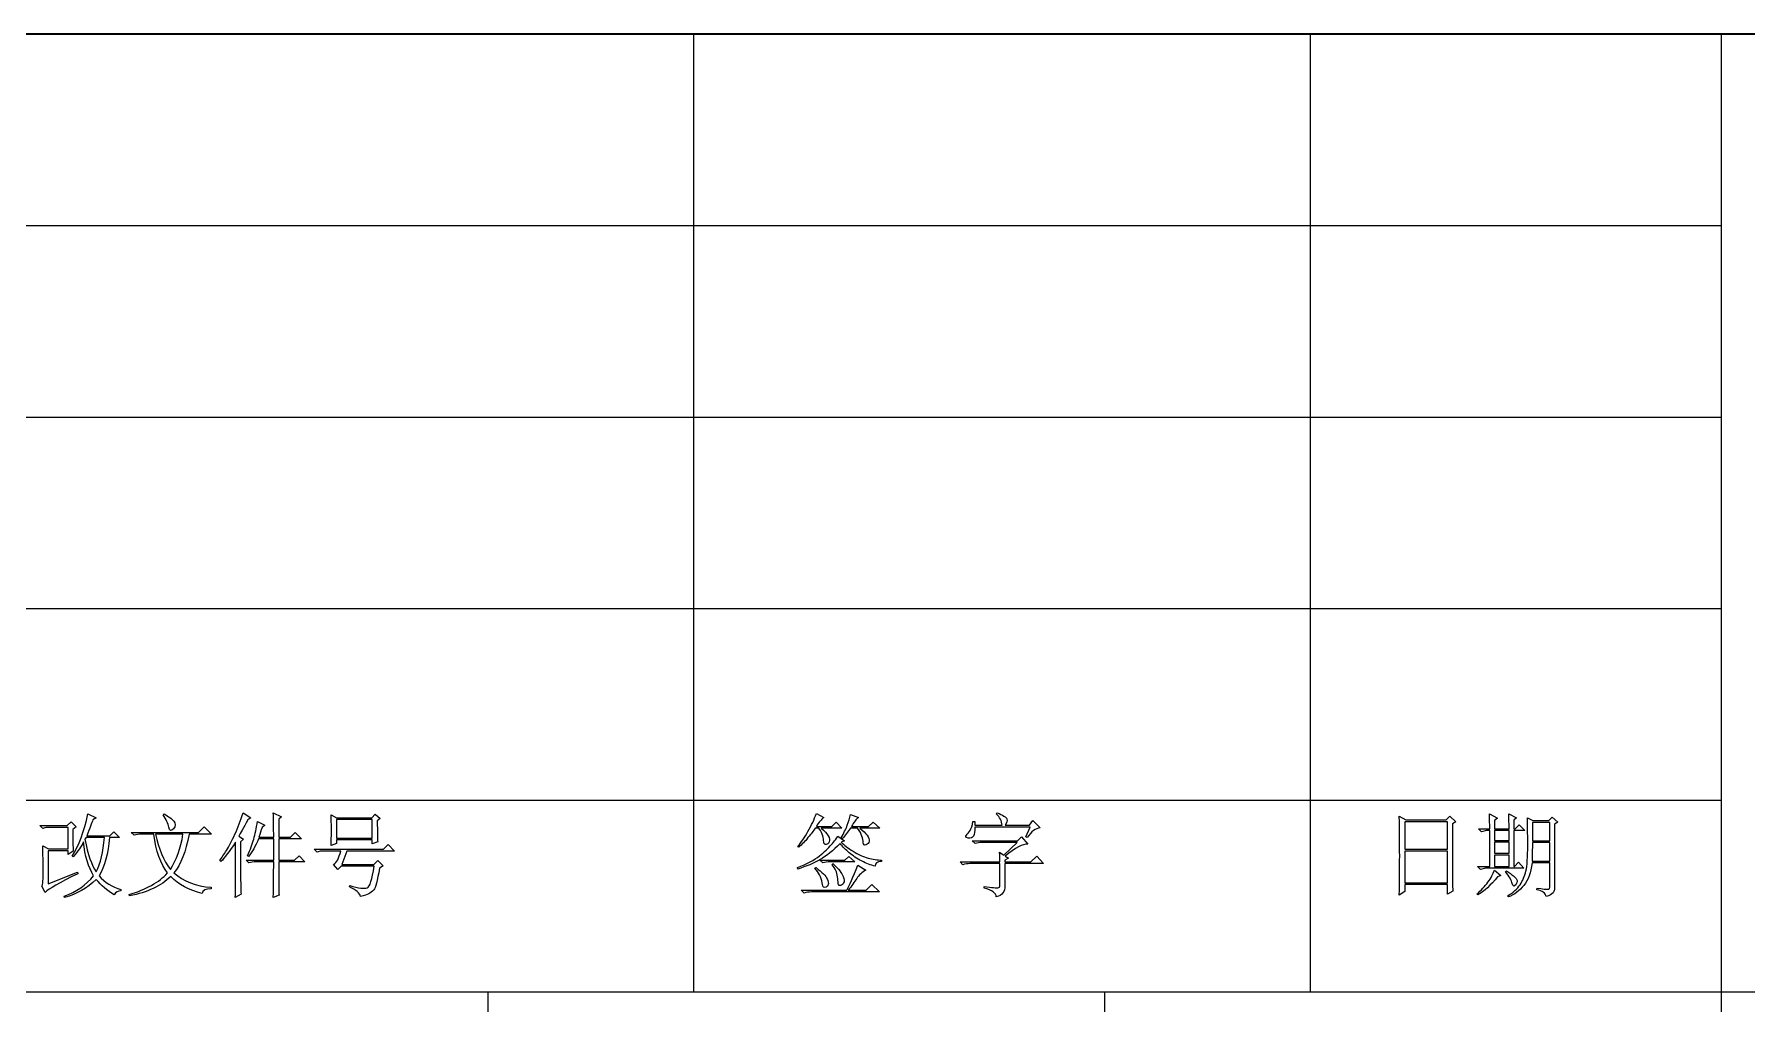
# Model space of a CAD drawing. Header units: millimetres. Extents: x 958 to 3026, y 447 to 1692.
# Drawn here: x 2385.8 to 2546.4, y 579.4 to 670.4 of the extents above; entities that cross this region are included whole.
import ezdxf

# ---------------------------------------------------------------- set-up
doc = ezdxf.new("R2010")
doc.units = ezdxf.units.MM
doc.layers.add('layer 1', color=7, linetype='Continuous')

msp = doc.modelspace()

# ---------------------------------------------------------------- linework, layer by layer
at = {"layer": 'layer 1', "lineweight": 35}
msp.add_open_spline([(3006.665, 670.361), (3006.665, 670.361), (2312.676, 670.361), (2312.676, 670.361)], degree=3, dxfattribs=at)
at = {"layer": 'layer 1', "color": 1, "lineweight": 9}
for points in [[(2447.618, 670.361), (2447.618, 670.361), (2447.618, 670.361), (2447.618, 670.361)], [(2447.618, 670.361), (2447.618, 670.361), (2447.618, 580.505), (2447.618, 580.505)], [(2505.451, 670.361), (2505.451, 670.361), (2505.451, 670.361), (2505.451, 670.361)], [(2505.451, 670.361), (2505.451, 670.361), (2505.451, 580.505), (2505.451, 580.505)], [(2544.006, 670.361), (2544.006, 670.361), (2544.006, 670.361), (2544.006, 670.361)], [(2544.006, 670.361), (2544.006, 670.361), (2544.006, 508.62), (2544.006, 508.62)], [(2544.006, 652.39), (2544.006, 652.39), (2312.676, 652.39), (2312.676, 652.39)], [(2544.006, 652.39), (2544.006, 652.39), (2544.006, 652.39), (2544.006, 652.39)], [(2544.006, 634.418), (2544.006, 634.418), (2312.676, 634.418), (2312.676, 634.418)], [(2544.006, 634.418), (2544.006, 634.418), (2544.006, 634.418), (2544.006, 634.418)], [(2544.006, 616.447), (2544.006, 616.447), (2312.676, 616.447), (2312.676, 616.447)], [(2544.006, 616.447), (2544.006, 616.447), (2544.006, 616.447), (2544.006, 616.447)], [(2544.006, 598.476), (2544.006, 598.476), (2312.676, 598.476), (2312.676, 598.476)], [(2544.006, 598.476), (2544.006, 598.476), (2544.006, 598.476), (2544.006, 598.476)], [(2775.335, 580.505), (2775.335, 580.505), (2312.676, 580.505), (2312.676, 580.505)], [(2428.341, 580.505), (2428.341, 580.505), (2428.341, 508.62), (2428.341, 508.62)], [(2486.173, 580.505), (2486.173, 580.505), (2486.173, 580.505), (2486.173, 580.505)], [(2486.173, 580.505), (2486.173, 580.505), (2486.173, 508.62), (2486.173, 508.62)]]:
    msp.add_open_spline(points, degree=3, dxfattribs=at)
at = {"layer": 'layer 1', "color": 1}
for points, knots in [([(2389.424, 595.752), (2389.424, 595.752), (2389.727, 596.021), (2389.727, 596.021), (2389.727, 596.021), (2389.727, 596.021), (2389.255, 596.493), (2389.255, 596.493), (2389.255, 596.493), (2389.255, 596.493), (2388.886, 596.122), (2388.886, 596.122), (2388.886, 596.122), (2388.886, 596.122), (2386.329, 596.122), (2386.329, 596.122), (2386.329, 596.122), (2386.329, 596.122), (2386.598, 595.853), (2386.598, 595.853), (2386.598, 595.853), (2386.598, 595.853), (2386.901, 595.955), (2386.901, 595.955), (2386.901, 595.955), (2386.901, 595.955), (2388.987, 595.955), (2388.987, 595.955), (2388.987, 595.955), (2388.987, 595.955), (2388.987, 593.935), (2388.987, 593.935), (2388.987, 593.935), (2388.987, 593.935), (2387.137, 593.935), (2387.137, 593.935), (2387.137, 593.935), (2387.137, 593.935), (2386.598, 594.238), (2386.598, 594.238), (2386.598, 594.238), (2386.62, 593.723), (2386.631, 593.218), (2386.631, 592.725), (2386.631, 592.725), (2386.631, 592.725), (2386.631, 591.144), (2386.631, 591.144), (2386.631, 591.144), (2386.631, 590.852), (2386.598, 590.617), (2386.531, 590.438), (2386.531, 590.438), (2386.531, 590.438), (2386.834, 589.865), (2386.834, 589.865), (2386.834, 589.865), (2387.148, 590.179), (2388.168, 590.762), (2389.895, 591.615), (2389.895, 591.615), (2389.895, 591.615), (2389.86, 591.75), (2389.86, 591.75), (2389.86, 591.75), (2389.86, 591.75), (2387.102, 590.673), (2387.102, 590.673), (2387.102, 590.673), (2387.102, 590.673), (2387.102, 593.767), (2387.102, 593.767), (2387.102, 593.767), (2387.102, 593.767), (2388.987, 593.767), (2388.987, 593.767), (2388.987, 593.767), (2388.987, 593.767), (2388.987, 593.431), (2388.987, 593.431), (2388.987, 593.431), (2388.987, 593.431), (2389.457, 593.734), (2389.457, 593.734), (2389.457, 593.734), (2389.434, 594.114), (2389.424, 594.788), (2389.424, 595.752)], [0, 0, 0, 0, 0.0454545, 0.0454545, 0.0454545, 0.0454545, 0.0909091, 0.0909091, 0.0909091, 0.0909091, 0.1363636, 0.1363636, 0.1363636, 0.1363636, 0.1818182, 0.1818182, 0.1818182, 0.1818182, 0.2272727, 0.2272727, 0.2272727, 0.2272727, 0.2727273, 0.2727273, 0.2727273, 0.2727273, 0.3181818, 0.3181818, 0.3181818, 0.3181818, 0.3636364, 0.3636364, 0.3636364, 0.3636364, 0.4090909, 0.4090909, 0.4090909, 0.4090909, 0.4545455, 0.4545455, 0.4545455, 0.4545455, 0.5, 0.5, 0.5, 0.5, 0.5454545, 0.5454545, 0.5454545, 0.5454545, 0.5909091, 0.5909091, 0.5909091, 0.5909091, 0.6363636, 0.6363636, 0.6363636, 0.6363636, 0.6818182, 0.6818182, 0.6818182, 0.6818182, 0.7272727, 0.7272727, 0.7272727, 0.7272727, 0.7727273, 0.7727273, 0.7727273, 0.7727273, 0.8181818, 0.8181818, 0.8181818, 0.8181818, 0.8636364, 0.8636364, 0.8636364, 0.8636364, 0.9090909, 0.9090909, 0.9090909, 0.9090909, 0.9545455, 0.9545455, 0.9545455, 0.9545455, 1, 1, 1, 1]), ([(2390.433, 594.608), (2390.566, 593.285), (2390.881, 592.22), (2391.375, 591.412), (2391.375, 591.412), (2390.68, 590.561), (2389.76, 589.921), (2388.616, 589.496), (2388.616, 589.496), (2388.616, 589.496), (2388.651, 589.394), (2388.651, 589.394), (2388.651, 589.394), (2389.793, 589.686), (2390.78, 590.247), (2391.61, 591.076), (2391.61, 591.076), (2392.081, 590.515), (2392.642, 590.034), (2393.292, 589.63), (2393.292, 589.63), (2393.471, 589.9), (2393.684, 590.023), (2393.931, 590), (2393.931, 590), (2393.931, 590), (2393.931, 590.135), (2393.931, 590.135), (2393.931, 590.135), (2393.124, 590.359), (2392.439, 590.785), (2391.88, 591.412), (2391.88, 591.412), (2392.418, 592.309), (2392.742, 593.509), (2392.854, 595.012), (2392.854, 595.012), (2392.854, 595.012), (2393.796, 595.012), (2393.796, 595.012), (2393.796, 595.012), (2393.796, 595.012), (2393.258, 595.55), (2393.258, 595.55), (2393.258, 595.55), (2393.258, 595.55), (2392.889, 595.179), (2392.889, 595.179), (2392.889, 595.179), (2392.889, 595.179), (2390.736, 595.179), (2390.736, 595.179), (2390.736, 595.179), (2391.004, 595.876), (2391.195, 596.369), (2391.307, 596.661), (2391.307, 596.661), (2391.307, 596.661), (2391.61, 596.862), (2391.61, 596.862), (2391.61, 596.862), (2391.61, 596.862), (2390.836, 597.232), (2390.836, 597.232), (2390.836, 597.232), (2390.478, 595.55), (2389.984, 594.227), (2389.357, 593.263), (2389.357, 593.263), (2389.357, 593.263), (2389.457, 593.196), (2389.457, 593.196), (2389.457, 593.196), (2389.906, 593.711), (2390.231, 594.182), (2390.433, 594.608)], [0, 0, 0, 0, 0.0526316, 0.0526316, 0.0526316, 0.0526316, 0.1052632, 0.1052632, 0.1052632, 0.1052632, 0.1578947, 0.1578947, 0.1578947, 0.1578947, 0.2105263, 0.2105263, 0.2105263, 0.2105263, 0.2631579, 0.2631579, 0.2631579, 0.2631579, 0.3157895, 0.3157895, 0.3157895, 0.3157895, 0.3684211, 0.3684211, 0.3684211, 0.3684211, 0.4210526, 0.4210526, 0.4210526, 0.4210526, 0.4736842, 0.4736842, 0.4736842, 0.4736842, 0.5263158, 0.5263158, 0.5263158, 0.5263158, 0.5789474, 0.5789474, 0.5789474, 0.5789474, 0.6315789, 0.6315789, 0.6315789, 0.6315789, 0.6842105, 0.6842105, 0.6842105, 0.6842105, 0.7368421, 0.7368421, 0.7368421, 0.7368421, 0.7894737, 0.7894737, 0.7894737, 0.7894737, 0.8421053, 0.8421053, 0.8421053, 0.8421053, 0.8947368, 0.8947368, 0.8947368, 0.8947368, 0.9473684, 0.9473684, 0.9473684, 0.9473684, 1, 1, 1, 1]), ([(2394.906, 595.482), (2394.906, 595.482), (2395.175, 595.214), (2395.175, 595.214), (2395.175, 595.214), (2395.377, 595.281), (2395.601, 595.314), (2395.848, 595.314), (2395.848, 595.314), (2395.848, 595.314), (2397.025, 595.314), (2397.025, 595.314), (2397.025, 595.314), (2397.227, 593.723), (2397.653, 592.512), (2398.304, 591.682), (2398.304, 591.682), (2397.519, 590.808), (2396.319, 590.135), (2394.704, 589.664), (2394.704, 589.664), (2394.704, 589.664), (2394.739, 589.529), (2394.739, 589.529), (2394.739, 589.529), (2396.421, 589.865), (2397.709, 590.471), (2398.606, 591.346), (2398.606, 591.346), (2399.324, 590.606), (2400.311, 590.079), (2401.567, 589.765), (2401.567, 589.765), (2401.589, 590.056), (2401.869, 590.202), (2402.407, 590.202), (2402.407, 590.202), (2402.407, 590.202), (2402.407, 590.336), (2402.407, 590.336), (2402.407, 590.336), (2400.971, 590.449), (2399.806, 590.897), (2398.909, 591.682), (2398.909, 591.682), (2399.559, 592.488), (2400.03, 593.7), (2400.321, 595.314), (2400.321, 595.314), (2400.321, 595.314), (2402.441, 595.314), (2402.441, 595.314), (2402.441, 595.314), (2402.441, 595.314), (2401.735, 596.021), (2401.735, 596.021), (2401.735, 596.021), (2401.735, 596.021), (2401.197, 595.482), (2401.197, 595.482), (2401.197, 595.482), (2401.197, 595.482), (2394.906, 595.482), (2394.906, 595.482)], [0, 0, 0, 0, 0.0625, 0.0625, 0.0625, 0.0625, 0.125, 0.125, 0.125, 0.125, 0.1875, 0.1875, 0.1875, 0.1875, 0.25, 0.25, 0.25, 0.25, 0.3125, 0.3125, 0.3125, 0.3125, 0.375, 0.375, 0.375, 0.375, 0.4375, 0.4375, 0.4375, 0.4375, 0.5, 0.5, 0.5, 0.5, 0.5625, 0.5625, 0.5625, 0.5625, 0.625, 0.625, 0.625, 0.625, 0.6875, 0.6875, 0.6875, 0.6875, 0.75, 0.75, 0.75, 0.75, 0.8125, 0.8125, 0.8125, 0.8125, 0.875, 0.875, 0.875, 0.875, 0.9375, 0.9375, 0.9375, 0.9375, 1, 1, 1, 1]), ([(2398.001, 597.232), (2398.001, 597.232), (2397.9, 597.131), (2397.9, 597.131), (2397.9, 597.131), (2398.191, 596.705), (2398.371, 596.317), (2398.438, 595.97), (2398.438, 595.97), (2398.506, 595.623), (2398.645, 595.578), (2398.859, 595.835), (2398.859, 595.835), (2399.071, 596.094), (2399.083, 596.329), (2398.892, 596.543), (2398.892, 596.543), (2398.701, 596.755), (2398.404, 596.985), (2398.001, 597.232)], [0, 0, 0, 0, 0.2, 0.2, 0.2, 0.2, 0.4, 0.4, 0.4, 0.4, 0.6, 0.6, 0.6, 0.6, 0.8, 0.8, 0.8, 0.8, 1, 1, 1, 1]), ([(2404.661, 589.394), (2404.661, 589.394), (2405.199, 589.697), (2405.199, 589.697), (2405.199, 589.697), (2405.176, 590.235), (2405.165, 590.706), (2405.165, 591.111), (2405.165, 591.111), (2405.165, 591.111), (2405.165, 594.608), (2405.165, 594.608), (2405.165, 594.608), (2405.165, 594.608), (2405.435, 594.844), (2405.435, 594.844), (2405.435, 594.844), (2405.435, 594.844), (2404.997, 595.146), (2404.997, 595.146), (2404.997, 595.146), (2405.132, 595.393), (2405.412, 595.897), (2405.838, 596.661), (2405.838, 596.661), (2405.838, 596.661), (2406.108, 596.862), (2406.108, 596.862), (2406.108, 596.862), (2406.108, 596.862), (2405.4, 597.332), (2405.4, 597.332), (2405.4, 597.332), (2405.176, 596.615), (2404.918, 595.943), (2404.627, 595.314), (2404.627, 595.314), (2404.335, 594.687), (2404.073, 594.182), (2403.837, 593.802), (2403.837, 593.802), (2403.601, 593.42), (2403.394, 593.106), (2403.215, 592.859), (2403.215, 592.859), (2403.215, 592.859), (2403.315, 592.758), (2403.315, 592.758), (2403.315, 592.758), (2403.652, 593.094), (2404.112, 593.7), (2404.694, 594.575), (2404.694, 594.575), (2404.694, 594.575), (2404.694, 591.009), (2404.694, 591.009), (2404.694, 591.009), (2404.694, 590.628), (2404.683, 590.09), (2404.661, 589.394)], [0, 0, 0, 0, 0.0666667, 0.0666667, 0.0666667, 0.0666667, 0.1333333, 0.1333333, 0.1333333, 0.1333333, 0.2, 0.2, 0.2, 0.2, 0.2666667, 0.2666667, 0.2666667, 0.2666667, 0.3333333, 0.3333333, 0.3333333, 0.3333333, 0.4, 0.4, 0.4, 0.4, 0.4666667, 0.4666667, 0.4666667, 0.4666667, 0.5333333, 0.5333333, 0.5333333, 0.5333333, 0.6, 0.6, 0.6, 0.6, 0.6666667, 0.6666667, 0.6666667, 0.6666667, 0.7333333, 0.7333333, 0.7333333, 0.7333333, 0.8, 0.8, 0.8, 0.8, 0.8666667, 0.8666667, 0.8666667, 0.8666667, 0.9333333, 0.9333333, 0.9333333, 0.9333333, 1, 1, 1, 1]), ([(2408.261, 595.046), (2408.261, 595.046), (2406.881, 595.046), (2406.881, 595.046), (2406.881, 595.046), (2406.97, 595.359), (2407.071, 595.662), (2407.184, 595.955), (2407.184, 595.955), (2407.184, 595.955), (2407.42, 596.155), (2407.42, 596.155), (2407.42, 596.155), (2407.42, 596.155), (2406.747, 596.526), (2406.747, 596.526), (2406.747, 596.526), (2406.635, 595.876), (2406.517, 595.32), (2406.393, 594.861), (2406.393, 594.861), (2406.27, 594.4), (2406.074, 593.879), (2405.805, 593.297), (2405.805, 593.297), (2405.805, 593.297), (2405.906, 593.229), (2405.906, 593.229), (2405.906, 593.229), (2406.241, 593.655), (2406.556, 594.205), (2406.847, 594.878), (2406.847, 594.878), (2406.847, 594.878), (2408.261, 594.878), (2408.261, 594.878), (2408.261, 594.878), (2408.261, 594.878), (2408.261, 592.893), (2408.261, 592.893), (2408.261, 592.893), (2408.261, 592.893), (2405.67, 592.893), (2405.67, 592.893), (2405.67, 592.893), (2405.67, 592.893), (2405.938, 592.623), (2405.938, 592.623), (2405.938, 592.623), (2406.141, 592.691), (2406.365, 592.725), (2406.612, 592.725), (2406.612, 592.725), (2406.612, 592.725), (2408.261, 592.725), (2408.261, 592.725), (2408.261, 592.725), (2408.261, 591.603), (2408.249, 590.494), (2408.226, 589.394), (2408.226, 589.394), (2408.226, 589.394), (2408.764, 589.597), (2408.764, 589.597), (2408.764, 589.597), (2408.743, 589.956), (2408.731, 590.997), (2408.731, 592.725), (2408.731, 592.725), (2408.731, 592.725), (2411.187, 592.725), (2411.187, 592.725), (2411.187, 592.725), (2411.187, 592.725), (2410.649, 593.297), (2410.649, 593.297), (2410.649, 593.297), (2410.649, 593.297), (2410.211, 592.893), (2410.211, 592.893), (2410.211, 592.893), (2410.211, 592.893), (2408.731, 592.893), (2408.731, 592.893), (2408.731, 592.893), (2408.731, 592.893), (2408.731, 594.878), (2408.731, 594.878), (2408.731, 594.878), (2408.731, 594.878), (2410.884, 594.878), (2410.884, 594.878), (2410.884, 594.878), (2410.884, 594.878), (2410.278, 595.482), (2410.278, 595.482), (2410.278, 595.482), (2410.278, 595.482), (2409.841, 595.046), (2409.841, 595.046), (2409.841, 595.046), (2409.841, 595.046), (2408.731, 595.046), (2408.731, 595.046), (2408.731, 595.046), (2408.731, 595.046), (2408.731, 596.728), (2408.731, 596.728), (2408.731, 596.728), (2408.731, 596.728), (2409, 596.963), (2409, 596.963), (2409, 596.963), (2409, 596.963), (2408.226, 597.332), (2408.226, 597.332), (2408.226, 597.332), (2408.249, 596.661), (2408.261, 595.897), (2408.261, 595.046)], [0, 0, 0, 0, 0.0333333, 0.0333333, 0.0333333, 0.0333333, 0.0666667, 0.0666667, 0.0666667, 0.0666667, 0.1, 0.1, 0.1, 0.1, 0.1333333, 0.1333333, 0.1333333, 0.1333333, 0.1666667, 0.1666667, 0.1666667, 0.1666667, 0.2, 0.2, 0.2, 0.2, 0.2333333, 0.2333333, 0.2333333, 0.2333333, 0.2666667, 0.2666667, 0.2666667, 0.2666667, 0.3, 0.3, 0.3, 0.3, 0.3333333, 0.3333333, 0.3333333, 0.3333333, 0.3666667, 0.3666667, 0.3666667, 0.3666667, 0.4, 0.4, 0.4, 0.4, 0.4333333, 0.4333333, 0.4333333, 0.4333333, 0.4666667, 0.4666667, 0.4666667, 0.4666667, 0.5, 0.5, 0.5, 0.5, 0.5333333, 0.5333333, 0.5333333, 0.5333333, 0.5666667, 0.5666667, 0.5666667, 0.5666667, 0.6, 0.6, 0.6, 0.6, 0.6333333, 0.6333333, 0.6333333, 0.6333333, 0.6666667, 0.6666667, 0.6666667, 0.6666667, 0.7, 0.7, 0.7, 0.7, 0.7333333, 0.7333333, 0.7333333, 0.7333333, 0.7666667, 0.7666667, 0.7666667, 0.7666667, 0.8, 0.8, 0.8, 0.8, 0.8333333, 0.8333333, 0.8333333, 0.8333333, 0.8666667, 0.8666667, 0.8666667, 0.8666667, 0.9, 0.9, 0.9, 0.9, 0.9333333, 0.9333333, 0.9333333, 0.9333333, 0.9666667, 0.9666667, 0.9666667, 0.9666667, 1, 1, 1, 1]), ([(2417.981, 596.559), (2417.981, 596.559), (2418.251, 596.794), (2418.251, 596.794), (2418.251, 596.794), (2418.251, 596.794), (2417.779, 597.199), (2417.779, 597.199), (2417.779, 597.199), (2417.779, 597.199), (2417.476, 596.862), (2417.476, 596.862), (2417.476, 596.862), (2417.476, 596.862), (2414.146, 596.862), (2414.146, 596.862), (2414.146, 596.862), (2414.146, 596.862), (2413.642, 597.131), (2413.642, 597.131), (2413.642, 597.131), (2413.664, 596.682), (2413.676, 596.206), (2413.676, 595.702), (2413.676, 595.702), (2413.676, 595.197), (2413.664, 594.72), (2413.642, 594.272), (2413.642, 594.272), (2413.642, 594.272), (2414.146, 594.44), (2414.146, 594.44), (2414.146, 594.44), (2414.146, 594.44), (2414.146, 594.776), (2414.146, 594.776), (2414.146, 594.776), (2414.146, 594.776), (2417.51, 594.776), (2417.51, 594.776), (2417.51, 594.776), (2417.51, 594.776), (2417.51, 594.406), (2417.51, 594.406), (2417.51, 594.406), (2417.51, 594.406), (2418.014, 594.608), (2418.014, 594.608), (2418.014, 594.608), (2417.992, 594.9), (2417.981, 595.55), (2417.981, 596.559)], [0, 0, 0, 0, 0.0769231, 0.0769231, 0.0769231, 0.0769231, 0.1538462, 0.1538462, 0.1538462, 0.1538462, 0.2307692, 0.2307692, 0.2307692, 0.2307692, 0.3076923, 0.3076923, 0.3076923, 0.3076923, 0.3846154, 0.3846154, 0.3846154, 0.3846154, 0.4615385, 0.4615385, 0.4615385, 0.4615385, 0.5384615, 0.5384615, 0.5384615, 0.5384615, 0.6153846, 0.6153846, 0.6153846, 0.6153846, 0.6923077, 0.6923077, 0.6923077, 0.6923077, 0.7692308, 0.7692308, 0.7692308, 0.7692308, 0.8461538, 0.8461538, 0.8461538, 0.8461538, 0.9230769, 0.9230769, 0.9230769, 0.9230769, 1, 1, 1, 1]), ([(2414.146, 596.694), (2414.146, 596.694), (2417.51, 596.694), (2417.51, 596.694), (2417.51, 596.694), (2417.51, 596.694), (2417.51, 594.944), (2417.51, 594.944), (2417.51, 594.944), (2417.51, 594.944), (2414.146, 594.944), (2414.146, 594.944), (2414.146, 594.944), (2414.146, 594.944), (2414.146, 596.694), (2414.146, 596.694)], [0, 0, 0, 0, 0.25, 0.25, 0.25, 0.25, 0.5, 0.5, 0.5, 0.5, 0.75, 0.75, 0.75, 0.75, 1, 1, 1, 1]), ([(2459.158, 597.266), (2458.956, 596.705), (2458.692, 596.144), (2458.368, 595.584), (2458.368, 595.584), (2458.042, 595.023), (2457.723, 594.541), (2457.409, 594.138), (2457.409, 594.138), (2457.409, 594.138), (2457.509, 594.103), (2457.509, 594.103), (2457.509, 594.103), (2457.801, 594.35), (2458.086, 594.647), (2458.368, 594.996), (2458.368, 594.996), (2458.647, 595.343), (2458.877, 595.64), (2459.057, 595.887), (2459.057, 595.887), (2459.057, 595.887), (2459.394, 595.887), (2459.394, 595.887), (2459.394, 595.887), (2459.595, 595.596), (2459.718, 595.355), (2459.763, 595.164), (2459.763, 595.164), (2459.809, 594.973), (2459.836, 594.788), (2459.847, 594.608), (2459.847, 594.608), (2459.859, 594.429), (2459.932, 594.344), (2460.065, 594.356), (2460.065, 594.356), (2460.201, 594.367), (2460.301, 594.452), (2460.368, 594.608), (2460.368, 594.608), (2460.436, 594.765), (2460.403, 594.956), (2460.268, 595.179), (2460.268, 595.179), (2460.133, 595.405), (2459.909, 595.64), (2459.595, 595.887), (2459.595, 595.887), (2459.595, 595.887), (2461.547, 595.887), (2461.547, 595.887), (2461.547, 595.887), (2461.547, 595.887), (2461.008, 596.458), (2461.008, 596.458), (2461.008, 596.458), (2461.008, 596.458), (2460.604, 596.055), (2460.604, 596.055), (2460.604, 596.055), (2460.604, 596.055), (2459.158, 596.055), (2459.158, 596.055), (2459.158, 596.055), (2459.382, 596.435), (2459.618, 596.717), (2459.865, 596.896), (2459.865, 596.896), (2459.865, 596.896), (2459.158, 597.266), (2459.158, 597.266)], [0, 0, 0, 0, 0.0555556, 0.0555556, 0.0555556, 0.0555556, 0.1111111, 0.1111111, 0.1111111, 0.1111111, 0.1666667, 0.1666667, 0.1666667, 0.1666667, 0.2222222, 0.2222222, 0.2222222, 0.2222222, 0.2777778, 0.2777778, 0.2777778, 0.2777778, 0.3333333, 0.3333333, 0.3333333, 0.3333333, 0.3888889, 0.3888889, 0.3888889, 0.3888889, 0.4444444, 0.4444444, 0.4444444, 0.4444444, 0.5, 0.5, 0.5, 0.5, 0.5555556, 0.5555556, 0.5555556, 0.5555556, 0.6111111, 0.6111111, 0.6111111, 0.6111111, 0.6666667, 0.6666667, 0.6666667, 0.6666667, 0.7222222, 0.7222222, 0.7222222, 0.7222222, 0.7777778, 0.7777778, 0.7777778, 0.7777778, 0.8333333, 0.8333333, 0.8333333, 0.8333333, 0.8888889, 0.8888889, 0.8888889, 0.8888889, 0.9444444, 0.9444444, 0.9444444, 0.9444444, 1, 1, 1, 1]), ([(2462.353, 597.164), (2462.286, 596.851), (2462.185, 596.514), (2462.05, 596.155), (2462.05, 596.155), (2461.915, 595.797), (2461.726, 595.405), (2461.479, 594.978), (2461.479, 594.978), (2461.479, 594.978), (2461.614, 594.911), (2461.614, 594.911), (2461.614, 594.911), (2461.859, 595.202), (2462.106, 595.528), (2462.353, 595.887), (2462.353, 595.887), (2462.353, 595.887), (2463.026, 595.887), (2463.026, 595.887), (2463.026, 595.887), (2463.229, 595.596), (2463.362, 595.343), (2463.429, 595.129), (2463.429, 595.129), (2463.497, 594.917), (2463.536, 594.714), (2463.547, 594.524), (2463.547, 594.524), (2463.559, 594.334), (2463.648, 594.267), (2463.817, 594.323), (2463.817, 594.323), (2463.985, 594.379), (2464.08, 594.491), (2464.103, 594.659), (2464.103, 594.659), (2464.125, 594.826), (2464.064, 595.012), (2463.917, 595.214), (2463.917, 595.214), (2463.771, 595.416), (2463.542, 595.64), (2463.229, 595.887), (2463.229, 595.887), (2463.229, 595.887), (2465.112, 595.887), (2465.112, 595.887), (2465.112, 595.887), (2465.112, 595.887), (2464.473, 596.458), (2464.473, 596.458), (2464.473, 596.458), (2464.473, 596.458), (2464.035, 596.055), (2464.035, 596.055), (2464.035, 596.055), (2464.035, 596.055), (2462.454, 596.055), (2462.454, 596.055), (2462.454, 596.055), (2462.679, 596.458), (2462.891, 596.738), (2463.094, 596.896), (2463.094, 596.896), (2463.094, 596.896), (2462.353, 597.164), (2462.353, 597.164)], [0, 0, 0, 0, 0.0588235, 0.0588235, 0.0588235, 0.0588235, 0.1176471, 0.1176471, 0.1176471, 0.1176471, 0.1764706, 0.1764706, 0.1764706, 0.1764706, 0.2352941, 0.2352941, 0.2352941, 0.2352941, 0.2941176, 0.2941176, 0.2941176, 0.2941176, 0.3529412, 0.3529412, 0.3529412, 0.3529412, 0.4117647, 0.4117647, 0.4117647, 0.4117647, 0.4705882, 0.4705882, 0.4705882, 0.4705882, 0.5294118, 0.5294118, 0.5294118, 0.5294118, 0.5882353, 0.5882353, 0.5882353, 0.5882353, 0.6470588, 0.6470588, 0.6470588, 0.6470588, 0.7058824, 0.7058824, 0.7058824, 0.7058824, 0.7647059, 0.7647059, 0.7647059, 0.7647059, 0.8235294, 0.8235294, 0.8235294, 0.8235294, 0.8823529, 0.8823529, 0.8823529, 0.8823529, 0.9411765, 0.9411765, 0.9411765, 0.9411765, 1, 1, 1, 1]), ([(2478.787, 595.079), (2478.787, 595.079), (2478.921, 595.012), (2478.921, 595.012), (2478.921, 595.012), (2479.325, 595.573), (2479.73, 595.876), (2480.133, 595.92), (2480.133, 595.92), (2480.133, 595.92), (2479.46, 596.593), (2479.46, 596.593), (2479.46, 596.593), (2479.46, 596.593), (2479.157, 596.155), (2479.157, 596.155), (2479.157, 596.155), (2479.157, 596.155), (2476.871, 596.155), (2476.871, 596.155), (2476.871, 596.155), (2477.027, 596.379), (2477.077, 596.576), (2477.021, 596.744), (2477.021, 596.744), (2476.965, 596.912), (2476.657, 597.108), (2476.096, 597.332), (2476.096, 597.332), (2476.096, 597.332), (2476.03, 597.232), (2476.03, 597.232), (2476.03, 597.232), (2476.365, 596.917), (2476.545, 596.559), (2476.568, 596.155), (2476.568, 596.155), (2476.568, 596.155), (2474.01, 596.155), (2474.01, 596.155), (2474.01, 596.155), (2474.01, 596.155), (2474.01, 596.526), (2474.01, 596.526), (2474.01, 596.526), (2474.01, 596.526), (2473.842, 596.526), (2473.842, 596.526), (2473.842, 596.526), (2473.775, 596.122), (2473.686, 595.835), (2473.574, 595.668), (2473.574, 595.668), (2473.462, 595.5), (2473.343, 595.349), (2473.221, 595.214), (2473.221, 595.214), (2473.098, 595.079), (2473.154, 594.996), (2473.389, 594.961), (2473.389, 594.961), (2473.624, 594.928), (2473.792, 594.99), (2473.893, 595.146), (2473.893, 595.146), (2473.995, 595.303), (2474.033, 595.584), (2474.01, 595.987), (2474.01, 595.987), (2474.01, 595.987), (2479.191, 595.987), (2479.191, 595.987), (2479.191, 595.987), (2479.191, 595.987), (2478.787, 595.079), (2478.787, 595.079)], [0, 0, 0, 0, 0.0526316, 0.0526316, 0.0526316, 0.0526316, 0.1052632, 0.1052632, 0.1052632, 0.1052632, 0.1578947, 0.1578947, 0.1578947, 0.1578947, 0.2105263, 0.2105263, 0.2105263, 0.2105263, 0.2631579, 0.2631579, 0.2631579, 0.2631579, 0.3157895, 0.3157895, 0.3157895, 0.3157895, 0.3684211, 0.3684211, 0.3684211, 0.3684211, 0.4210526, 0.4210526, 0.4210526, 0.4210526, 0.4736842, 0.4736842, 0.4736842, 0.4736842, 0.5263158, 0.5263158, 0.5263158, 0.5263158, 0.5789474, 0.5789474, 0.5789474, 0.5789474, 0.6315789, 0.6315789, 0.6315789, 0.6315789, 0.6842105, 0.6842105, 0.6842105, 0.6842105, 0.7368421, 0.7368421, 0.7368421, 0.7368421, 0.7894737, 0.7894737, 0.7894737, 0.7894737, 0.8421053, 0.8421053, 0.8421053, 0.8421053, 0.8947368, 0.8947368, 0.8947368, 0.8947368, 0.9473684, 0.9473684, 0.9473684, 0.9473684, 1, 1, 1, 1]), ([(2513.825, 589.597), (2513.825, 589.597), (2514.329, 589.932), (2514.329, 589.932), (2514.329, 589.932), (2514.329, 589.932), (2514.329, 590.606), (2514.329, 590.606), (2514.329, 590.606), (2514.329, 590.606), (2518.331, 590.606), (2518.331, 590.606), (2518.331, 590.606), (2518.331, 590.606), (2518.331, 589.697), (2518.331, 589.697), (2518.331, 589.697), (2518.331, 589.697), (2518.837, 589.967), (2518.837, 589.967), (2518.837, 589.967), (2518.814, 590.505), (2518.802, 591.099), (2518.802, 591.75), (2518.802, 591.75), (2518.802, 591.75), (2518.802, 596.29), (2518.802, 596.29), (2518.802, 596.29), (2518.802, 596.29), (2519.139, 596.493), (2519.139, 596.493), (2519.139, 596.493), (2519.139, 596.493), (2518.567, 596.996), (2518.567, 596.996), (2518.567, 596.996), (2518.567, 596.996), (2518.231, 596.661), (2518.231, 596.661), (2518.231, 596.661), (2518.231, 596.661), (2514.431, 596.661), (2514.431, 596.661), (2514.431, 596.661), (2514.431, 596.661), (2513.825, 596.996), (2513.825, 596.996), (2513.825, 596.996), (2513.847, 595.629), (2513.858, 594.39), (2513.858, 593.279), (2513.858, 593.279), (2513.858, 592.17), (2513.847, 590.941), (2513.825, 589.597)], [0, 0, 0, 0, 0.0714286, 0.0714286, 0.0714286, 0.0714286, 0.1428571, 0.1428571, 0.1428571, 0.1428571, 0.2142857, 0.2142857, 0.2142857, 0.2142857, 0.2857143, 0.2857143, 0.2857143, 0.2857143, 0.3571429, 0.3571429, 0.3571429, 0.3571429, 0.4285714, 0.4285714, 0.4285714, 0.4285714, 0.5, 0.5, 0.5, 0.5, 0.5714286, 0.5714286, 0.5714286, 0.5714286, 0.6428571, 0.6428571, 0.6428571, 0.6428571, 0.7142857, 0.7142857, 0.7142857, 0.7142857, 0.7857143, 0.7857143, 0.7857143, 0.7857143, 0.8571429, 0.8571429, 0.8571429, 0.8571429, 0.9285714, 0.9285714, 0.9285714, 0.9285714, 1, 1, 1, 1]), ([(2514.329, 596.493), (2514.329, 596.493), (2518.331, 596.493), (2518.331, 596.493), (2518.331, 596.493), (2518.331, 596.493), (2518.331, 593.902), (2518.331, 593.902), (2518.331, 593.902), (2518.331, 593.902), (2514.329, 593.902), (2514.329, 593.902), (2514.329, 593.902), (2514.329, 593.902), (2514.329, 596.493), (2514.329, 596.493)], [0, 0, 0, 0, 0.25, 0.25, 0.25, 0.25, 0.5, 0.5, 0.5, 0.5, 0.75, 0.75, 0.75, 0.75, 1, 1, 1, 1]), ([(2522.301, 595.819), (2522.301, 595.819), (2521.258, 595.819), (2521.258, 595.819), (2521.258, 595.819), (2521.258, 595.819), (2521.527, 595.55), (2521.527, 595.55), (2521.527, 595.55), (2521.527, 595.55), (2521.998, 595.652), (2521.998, 595.652), (2521.998, 595.652), (2521.998, 595.652), (2522.301, 595.652), (2522.301, 595.652), (2522.301, 595.652), (2522.301, 595.652), (2522.301, 592.288), (2522.301, 592.288), (2522.301, 592.288), (2522.301, 592.288), (2521.157, 592.288), (2521.157, 592.288), (2521.157, 592.288), (2521.157, 592.288), (2521.427, 592.018), (2521.427, 592.018), (2521.427, 592.018), (2521.427, 592.018), (2521.898, 592.12), (2521.898, 592.12), (2521.898, 592.12), (2521.898, 592.12), (2525.496, 592.12), (2525.496, 592.12), (2525.496, 592.12), (2525.496, 592.12), (2524.992, 592.691), (2524.992, 592.691), (2524.992, 592.691), (2524.992, 592.691), (2524.622, 592.288), (2524.622, 592.288), (2524.622, 592.288), (2524.622, 592.288), (2524.554, 592.288), (2524.554, 592.288), (2524.554, 592.288), (2524.554, 592.288), (2524.554, 595.652), (2524.554, 595.652), (2524.554, 595.652), (2524.554, 595.652), (2525.598, 595.652), (2525.598, 595.652), (2525.598, 595.652), (2525.598, 595.652), (2525.06, 596.19), (2525.06, 596.19), (2525.06, 596.19), (2525.06, 596.19), (2524.689, 595.819), (2524.689, 595.819), (2524.689, 595.819), (2524.689, 595.819), (2524.554, 595.819), (2524.554, 595.819), (2524.554, 595.819), (2524.554, 595.819), (2524.554, 596.626), (2524.554, 596.626), (2524.554, 596.626), (2524.554, 596.626), (2524.824, 596.862), (2524.824, 596.862), (2524.824, 596.862), (2524.824, 596.862), (2524.083, 597.232), (2524.083, 597.232), (2524.083, 597.232), (2524.107, 596.694), (2524.118, 596.223), (2524.118, 595.819), (2524.118, 595.819), (2524.118, 595.819), (2522.739, 595.819), (2522.739, 595.819), (2522.739, 595.819), (2522.739, 595.819), (2522.739, 596.593), (2522.739, 596.593), (2522.739, 596.593), (2522.739, 596.593), (2523.042, 596.828), (2523.042, 596.828), (2523.042, 596.828), (2523.042, 596.828), (2522.267, 597.232), (2522.267, 597.232), (2522.267, 597.232), (2522.29, 596.851), (2522.301, 596.379), (2522.301, 595.819)], [0, 0, 0, 0, 0.0384615, 0.0384615, 0.0384615, 0.0384615, 0.0769231, 0.0769231, 0.0769231, 0.0769231, 0.1153846, 0.1153846, 0.1153846, 0.1153846, 0.1538462, 0.1538462, 0.1538462, 0.1538462, 0.1923077, 0.1923077, 0.1923077, 0.1923077, 0.2307692, 0.2307692, 0.2307692, 0.2307692, 0.2692308, 0.2692308, 0.2692308, 0.2692308, 0.3076923, 0.3076923, 0.3076923, 0.3076923, 0.3461538, 0.3461538, 0.3461538, 0.3461538, 0.3846154, 0.3846154, 0.3846154, 0.3846154, 0.4230769, 0.4230769, 0.4230769, 0.4230769, 0.4615385, 0.4615385, 0.4615385, 0.4615385, 0.5, 0.5, 0.5, 0.5, 0.5384615, 0.5384615, 0.5384615, 0.5384615, 0.5769231, 0.5769231, 0.5769231, 0.5769231, 0.6153846, 0.6153846, 0.6153846, 0.6153846, 0.6538462, 0.6538462, 0.6538462, 0.6538462, 0.6923077, 0.6923077, 0.6923077, 0.6923077, 0.7307692, 0.7307692, 0.7307692, 0.7307692, 0.7692308, 0.7692308, 0.7692308, 0.7692308, 0.8076923, 0.8076923, 0.8076923, 0.8076923, 0.8461538, 0.8461538, 0.8461538, 0.8461538, 0.8846154, 0.8846154, 0.8846154, 0.8846154, 0.9230769, 0.9230769, 0.9230769, 0.9230769, 0.9615385, 0.9615385, 0.9615385, 0.9615385, 1, 1, 1, 1]), ([(2526.741, 590.27), (2526.741, 590.27), (2526.707, 590.1), (2526.707, 590.1), (2526.707, 590.1), (2527.245, 590.011), (2527.537, 589.798), (2527.582, 589.462), (2527.582, 589.462), (2527.918, 589.574), (2528.136, 589.697), (2528.238, 589.832), (2528.238, 589.832), (2528.339, 589.967), (2528.389, 590.09), (2528.389, 590.202), (2528.389, 590.202), (2528.389, 590.202), (2528.389, 596.256), (2528.389, 596.256), (2528.389, 596.256), (2528.389, 596.256), (2528.692, 596.458), (2528.692, 596.458), (2528.692, 596.458), (2528.692, 596.458), (2528.154, 596.929), (2528.154, 596.929), (2528.154, 596.929), (2528.154, 596.929), (2527.851, 596.593), (2527.851, 596.593), (2527.851, 596.593), (2527.851, 596.593), (2526.337, 596.593), (2526.337, 596.593), (2526.337, 596.593), (2526.337, 596.593), (2525.833, 596.862), (2525.833, 596.862), (2525.833, 596.862), (2525.854, 596.302), (2525.866, 595.449), (2525.866, 594.306), (2525.866, 594.306), (2525.866, 593.162), (2525.81, 592.349), (2525.698, 591.867), (2525.698, 591.867), (2525.586, 591.385), (2525.401, 590.953), (2525.143, 590.573), (2525.143, 590.573), (2524.886, 590.191), (2524.498, 589.843), (2523.983, 589.529), (2523.983, 589.529), (2523.983, 589.529), (2524.051, 589.429), (2524.051, 589.429), (2524.051, 589.429), (2524.61, 589.653), (2525.098, 590.017), (2525.513, 590.521), (2525.513, 590.521), (2525.928, 591.026), (2526.18, 591.726), (2526.271, 592.623), (2526.271, 592.623), (2526.271, 592.623), (2527.951, 592.623), (2527.951, 592.623), (2527.951, 592.623), (2527.951, 592.623), (2527.951, 590.471), (2527.951, 590.471), (2527.951, 590.471), (2527.951, 590.27), (2527.885, 590.162), (2527.75, 590.152), (2527.75, 590.152), (2527.616, 590.141), (2527.28, 590.179), (2526.741, 590.27)], [0, 0, 0, 0, 0.047619, 0.047619, 0.047619, 0.047619, 0.0952381, 0.0952381, 0.0952381, 0.0952381, 0.1428571, 0.1428571, 0.1428571, 0.1428571, 0.1904762, 0.1904762, 0.1904762, 0.1904762, 0.2380952, 0.2380952, 0.2380952, 0.2380952, 0.2857143, 0.2857143, 0.2857143, 0.2857143, 0.3333333, 0.3333333, 0.3333333, 0.3333333, 0.3809524, 0.3809524, 0.3809524, 0.3809524, 0.4285714, 0.4285714, 0.4285714, 0.4285714, 0.4761905, 0.4761905, 0.4761905, 0.4761905, 0.5238095, 0.5238095, 0.5238095, 0.5238095, 0.5714286, 0.5714286, 0.5714286, 0.5714286, 0.6190476, 0.6190476, 0.6190476, 0.6190476, 0.6666667, 0.6666667, 0.6666667, 0.6666667, 0.7142857, 0.7142857, 0.7142857, 0.7142857, 0.7619048, 0.7619048, 0.7619048, 0.7619048, 0.8095238, 0.8095238, 0.8095238, 0.8095238, 0.8571429, 0.8571429, 0.8571429, 0.8571429, 0.9047619, 0.9047619, 0.9047619, 0.9047619, 0.952381, 0.952381, 0.952381, 0.952381, 1, 1, 1, 1]), ([(2526.304, 596.425), (2526.304, 596.425), (2527.951, 596.425), (2527.951, 596.425), (2527.951, 596.425), (2527.951, 596.425), (2527.951, 594.709), (2527.951, 594.709), (2527.951, 594.709), (2527.951, 594.709), (2526.304, 594.709), (2526.304, 594.709), (2526.304, 594.709), (2526.304, 594.709), (2526.304, 596.425), (2526.304, 596.425)], [0, 0, 0, 0, 0.25, 0.25, 0.25, 0.25, 0.5, 0.5, 0.5, 0.5, 0.75, 0.75, 0.75, 0.75, 1, 1, 1, 1]), ([(2390.668, 595.012), (2390.668, 595.012), (2392.383, 595.012), (2392.383, 595.012), (2392.383, 595.012), (2392.294, 593.667), (2392.036, 592.59), (2391.61, 591.782), (2391.61, 591.782), (2391.184, 592.411), (2390.836, 593.431), (2390.566, 594.844), (2390.566, 594.844), (2390.566, 594.844), (2390.668, 595.012), (2390.668, 595.012)], [0, 0, 0, 0, 0.25, 0.25, 0.25, 0.25, 0.5, 0.5, 0.5, 0.5, 0.75, 0.75, 0.75, 0.75, 1, 1, 1, 1]), ([(2397.194, 595.314), (2397.194, 595.314), (2399.75, 595.314), (2399.75, 595.314), (2399.75, 595.314), (2399.548, 593.991), (2399.156, 592.893), (2398.573, 592.018), (2398.573, 592.018), (2397.922, 592.87), (2397.463, 593.97), (2397.194, 595.314)], [0, 0, 0, 0, 0.3333333, 0.3333333, 0.3333333, 0.3333333, 0.6666667, 0.6666667, 0.6666667, 0.6666667, 1, 1, 1, 1]), ([(2418.183, 592.12), (2418.183, 592.12), (2418.519, 592.355), (2418.519, 592.355), (2418.519, 592.355), (2418.519, 592.355), (2418.014, 592.859), (2418.014, 592.859), (2418.014, 592.859), (2418.014, 592.859), (2417.645, 592.488), (2417.645, 592.488), (2417.645, 592.488), (2417.645, 592.488), (2414.651, 592.488), (2414.651, 592.488), (2414.651, 592.488), (2414.651, 592.488), (2415.122, 593.734), (2415.122, 593.734), (2415.122, 593.734), (2415.122, 593.734), (2419.596, 593.734), (2419.596, 593.734), (2419.596, 593.734), (2419.596, 593.734), (2418.99, 594.34), (2418.99, 594.34), (2418.99, 594.34), (2418.99, 594.34), (2418.552, 593.902), (2418.552, 593.902), (2418.552, 593.902), (2418.552, 593.902), (2412.061, 593.902), (2412.061, 593.902), (2412.061, 593.902), (2412.061, 593.902), (2412.331, 593.632), (2412.331, 593.632), (2412.331, 593.632), (2412.331, 593.632), (2412.632, 593.734), (2412.632, 593.734), (2412.632, 593.734), (2412.632, 593.734), (2414.549, 593.734), (2414.549, 593.734), (2414.549, 593.734), (2414.461, 593.397), (2414.364, 593.129), (2414.264, 592.926), (2414.264, 592.926), (2414.163, 592.725), (2414.034, 592.579), (2413.878, 592.488), (2413.878, 592.488), (2413.878, 592.488), (2414.281, 592.018), (2414.281, 592.018), (2414.281, 592.018), (2414.281, 592.018), (2414.584, 592.321), (2414.584, 592.321), (2414.584, 592.321), (2414.584, 592.321), (2417.678, 592.321), (2417.678, 592.321), (2417.678, 592.321), (2417.499, 591.065), (2417.281, 590.388), (2417.022, 590.286), (2417.022, 590.286), (2416.764, 590.185), (2416.22, 590.258), (2415.391, 590.505), (2415.391, 590.505), (2415.391, 590.505), (2415.357, 590.37), (2415.357, 590.37), (2415.357, 590.37), (2416.008, 590.1), (2416.355, 589.798), (2416.399, 589.462), (2416.399, 589.462), (2416.758, 589.552), (2417.017, 589.635), (2417.175, 589.714), (2417.175, 589.714), (2417.331, 589.793), (2417.487, 589.921), (2417.645, 590.1), (2417.645, 590.1), (2417.802, 590.28), (2417.981, 590.953), (2418.183, 592.12)], [0, 0, 0, 0, 0.0416667, 0.0416667, 0.0416667, 0.0416667, 0.0833333, 0.0833333, 0.0833333, 0.0833333, 0.125, 0.125, 0.125, 0.125, 0.1666667, 0.1666667, 0.1666667, 0.1666667, 0.2083333, 0.2083333, 0.2083333, 0.2083333, 0.25, 0.25, 0.25, 0.25, 0.2916667, 0.2916667, 0.2916667, 0.2916667, 0.3333333, 0.3333333, 0.3333333, 0.3333333, 0.375, 0.375, 0.375, 0.375, 0.4166667, 0.4166667, 0.4166667, 0.4166667, 0.4583333, 0.4583333, 0.4583333, 0.4583333, 0.5, 0.5, 0.5, 0.5, 0.5416667, 0.5416667, 0.5416667, 0.5416667, 0.5833333, 0.5833333, 0.5833333, 0.5833333, 0.625, 0.625, 0.625, 0.625, 0.6666667, 0.6666667, 0.6666667, 0.6666667, 0.7083333, 0.7083333, 0.7083333, 0.7083333, 0.75, 0.75, 0.75, 0.75, 0.7916667, 0.7916667, 0.7916667, 0.7916667, 0.8333333, 0.8333333, 0.8333333, 0.8333333, 0.875, 0.875, 0.875, 0.875, 0.9166667, 0.9166667, 0.9166667, 0.9166667, 0.9583333, 0.9583333, 0.9583333, 0.9583333, 1, 1, 1, 1]), ([(2461.377, 594.44), (2461.624, 594.149), (2461.911, 593.862), (2462.235, 593.582), (2462.235, 593.582), (2462.561, 593.302), (2462.947, 593.044), (2463.397, 592.809), (2463.397, 592.809), (2463.844, 592.573), (2464.27, 592.411), (2464.674, 592.321), (2464.674, 592.321), (2464.629, 592.59), (2464.832, 592.735), (2465.279, 592.758), (2465.279, 592.758), (2465.279, 592.758), (2465.279, 592.893), (2465.279, 592.893), (2465.279, 592.893), (2464.876, 592.893), (2464.45, 592.955), (2464.002, 593.078), (2464.002, 593.078), (2463.553, 593.202), (2463.088, 593.414), (2462.606, 593.717), (2462.606, 593.717), (2462.124, 594.02), (2461.748, 594.306), (2461.479, 594.575), (2461.479, 594.575), (2461.479, 594.575), (2461.782, 594.709), (2461.782, 594.709), (2461.782, 594.709), (2461.782, 594.709), (2461.176, 595.146), (2461.176, 595.146), (2461.176, 595.146), (2461.064, 594.944), (2460.862, 594.676), (2460.571, 594.34), (2460.571, 594.34), (2460.279, 594.003), (2459.903, 593.65), (2459.444, 593.279), (2459.444, 593.279), (2458.983, 592.909), (2458.294, 592.546), (2457.375, 592.187), (2457.375, 592.187), (2457.375, 592.187), (2457.409, 592.052), (2457.409, 592.052), (2457.409, 592.052), (2458.215, 592.299), (2458.917, 592.596), (2459.511, 592.944), (2459.511, 592.944), (2460.106, 593.291), (2460.727, 593.79), (2461.377, 594.44)], [0, 0, 0, 0, 0.0625, 0.0625, 0.0625, 0.0625, 0.125, 0.125, 0.125, 0.125, 0.1875, 0.1875, 0.1875, 0.1875, 0.25, 0.25, 0.25, 0.25, 0.3125, 0.3125, 0.3125, 0.3125, 0.375, 0.375, 0.375, 0.375, 0.4375, 0.4375, 0.4375, 0.4375, 0.5, 0.5, 0.5, 0.5, 0.5625, 0.5625, 0.5625, 0.5625, 0.625, 0.625, 0.625, 0.625, 0.6875, 0.6875, 0.6875, 0.6875, 0.75, 0.75, 0.75, 0.75, 0.8125, 0.8125, 0.8125, 0.8125, 0.875, 0.875, 0.875, 0.875, 0.9375, 0.9375, 0.9375, 0.9375, 1, 1, 1, 1]), ([(2476.365, 592.725), (2476.365, 592.725), (2472.631, 592.725), (2472.631, 592.725), (2472.631, 592.725), (2472.631, 592.725), (2472.901, 592.456), (2472.901, 592.456), (2472.901, 592.456), (2473.103, 592.523), (2473.327, 592.556), (2473.574, 592.556), (2473.574, 592.556), (2473.574, 592.556), (2476.365, 592.556), (2476.365, 592.556), (2476.365, 592.556), (2476.365, 592.556), (2476.365, 590.573), (2476.365, 590.573), (2476.365, 590.573), (2476.365, 590.393), (2476.304, 590.297), (2476.18, 590.286), (2476.18, 590.286), (2476.057, 590.274), (2475.625, 590.314), (2474.886, 590.403), (2474.886, 590.403), (2474.886, 590.403), (2474.886, 590.27), (2474.886, 590.27), (2474.886, 590.27), (2475.648, 590.067), (2476.03, 589.788), (2476.03, 589.429), (2476.03, 589.429), (2476.589, 589.585), (2476.859, 589.932), (2476.836, 590.471), (2476.836, 590.471), (2476.836, 590.471), (2476.836, 592.556), (2476.836, 592.556), (2476.836, 592.556), (2476.836, 592.556), (2480.469, 592.556), (2480.469, 592.556), (2480.469, 592.556), (2480.469, 592.556), (2479.83, 593.263), (2479.83, 593.263), (2479.83, 593.263), (2479.83, 593.263), (2479.259, 592.725), (2479.259, 592.725), (2479.259, 592.725), (2479.259, 592.725), (2476.836, 592.725), (2476.836, 592.725), (2476.836, 592.725), (2476.836, 592.725), (2476.836, 592.893), (2476.836, 592.893), (2476.836, 592.893), (2476.836, 592.893), (2477.172, 593.061), (2477.172, 593.061), (2477.172, 593.061), (2477.172, 593.061), (2476.871, 593.263), (2476.871, 593.263), (2476.871, 593.263), (2477.812, 594.047), (2478.518, 594.417), (2478.989, 594.373), (2478.989, 594.373), (2478.989, 594.373), (2478.383, 595.079), (2478.383, 595.079), (2478.383, 595.079), (2478.383, 595.079), (2478.013, 594.709), (2478.013, 594.709), (2478.013, 594.709), (2478.013, 594.709), (2473.775, 594.709), (2473.775, 594.709), (2473.775, 594.709), (2473.775, 594.709), (2474.045, 594.44), (2474.045, 594.44), (2474.045, 594.44), (2474.045, 594.44), (2474.516, 594.541), (2474.516, 594.541), (2474.516, 594.541), (2474.516, 594.541), (2477.98, 594.541), (2477.98, 594.541), (2477.98, 594.541), (2477.98, 594.541), (2476.736, 593.364), (2476.736, 593.364), (2476.736, 593.364), (2476.736, 593.364), (2476.332, 593.632), (2476.332, 593.632), (2476.332, 593.632), (2476.354, 593.229), (2476.365, 592.926), (2476.365, 592.725)], [0, 0, 0, 0, 0.0357143, 0.0357143, 0.0357143, 0.0357143, 0.0714286, 0.0714286, 0.0714286, 0.0714286, 0.1071429, 0.1071429, 0.1071429, 0.1071429, 0.1428571, 0.1428571, 0.1428571, 0.1428571, 0.1785714, 0.1785714, 0.1785714, 0.1785714, 0.2142857, 0.2142857, 0.2142857, 0.2142857, 0.25, 0.25, 0.25, 0.25, 0.2857143, 0.2857143, 0.2857143, 0.2857143, 0.3214286, 0.3214286, 0.3214286, 0.3214286, 0.3571429, 0.3571429, 0.3571429, 0.3571429, 0.3928571, 0.3928571, 0.3928571, 0.3928571, 0.4285714, 0.4285714, 0.4285714, 0.4285714, 0.4642857, 0.4642857, 0.4642857, 0.4642857, 0.5, 0.5, 0.5, 0.5, 0.5357143, 0.5357143, 0.5357143, 0.5357143, 0.5714286, 0.5714286, 0.5714286, 0.5714286, 0.6071429, 0.6071429, 0.6071429, 0.6071429, 0.6428571, 0.6428571, 0.6428571, 0.6428571, 0.6785714, 0.6785714, 0.6785714, 0.6785714, 0.7142857, 0.7142857, 0.7142857, 0.7142857, 0.75, 0.75, 0.75, 0.75, 0.7857143, 0.7857143, 0.7857143, 0.7857143, 0.8214286, 0.8214286, 0.8214286, 0.8214286, 0.8571429, 0.8571429, 0.8571429, 0.8571429, 0.8928571, 0.8928571, 0.8928571, 0.8928571, 0.9285714, 0.9285714, 0.9285714, 0.9285714, 0.9642857, 0.9642857, 0.9642857, 0.9642857, 1, 1, 1, 1]), ([(2522.739, 595.652), (2522.739, 595.652), (2524.118, 595.652), (2524.118, 595.652), (2524.118, 595.652), (2524.118, 595.652), (2524.118, 594.743), (2524.118, 594.743), (2524.118, 594.743), (2524.118, 594.743), (2522.739, 594.743), (2522.739, 594.743), (2522.739, 594.743), (2522.739, 594.743), (2522.739, 595.652), (2522.739, 595.652)], [0, 0, 0, 0, 0.25, 0.25, 0.25, 0.25, 0.5, 0.5, 0.5, 0.5, 0.75, 0.75, 0.75, 0.75, 1, 1, 1, 1]), ([(2522.739, 594.575), (2522.739, 594.575), (2524.118, 594.575), (2524.118, 594.575), (2524.118, 594.575), (2524.118, 594.575), (2524.118, 593.532), (2524.118, 593.532), (2524.118, 593.532), (2524.118, 593.532), (2522.739, 593.532), (2522.739, 593.532), (2522.739, 593.532), (2522.739, 593.532), (2522.739, 594.575), (2522.739, 594.575)], [0, 0, 0, 0, 0.25, 0.25, 0.25, 0.25, 0.5, 0.5, 0.5, 0.5, 0.75, 0.75, 0.75, 0.75, 1, 1, 1, 1]), ([(2526.304, 594.541), (2526.304, 594.541), (2527.951, 594.541), (2527.951, 594.541), (2527.951, 594.541), (2527.951, 594.541), (2527.951, 592.791), (2527.951, 592.791), (2527.951, 592.791), (2527.951, 592.791), (2526.271, 592.791), (2526.271, 592.791), (2526.271, 592.791), (2526.292, 593.308), (2526.304, 593.891), (2526.304, 594.541)], [0, 0, 0, 0, 0.25, 0.25, 0.25, 0.25, 0.5, 0.5, 0.5, 0.5, 0.75, 0.75, 0.75, 0.75, 1, 1, 1, 1]), ([(2459.494, 592.893), (2459.494, 592.893), (2459.763, 592.623), (2459.763, 592.623), (2459.763, 592.623), (2459.965, 592.691), (2460.189, 592.725), (2460.436, 592.725), (2460.436, 592.725), (2460.436, 592.725), (2462.757, 592.725), (2462.757, 592.725), (2462.757, 592.725), (2462.757, 592.725), (2462.185, 593.229), (2462.185, 593.229), (2462.185, 593.229), (2462.185, 593.229), (2461.815, 592.893), (2461.815, 592.893), (2461.815, 592.893), (2461.815, 592.893), (2459.494, 592.893), (2459.494, 592.893)], [0, 0, 0, 0, 0.1666667, 0.1666667, 0.1666667, 0.1666667, 0.3333333, 0.3333333, 0.3333333, 0.3333333, 0.5, 0.5, 0.5, 0.5, 0.6666667, 0.6666667, 0.6666667, 0.6666667, 0.8333333, 0.8333333, 0.8333333, 0.8333333, 1, 1, 1, 1]), ([(2514.329, 593.734), (2514.329, 593.734), (2518.331, 593.734), (2518.331, 593.734), (2518.331, 593.734), (2518.331, 593.734), (2518.331, 590.773), (2518.331, 590.773), (2518.331, 590.773), (2518.331, 590.773), (2514.329, 590.773), (2514.329, 590.773), (2514.329, 590.773), (2514.329, 590.773), (2514.329, 593.734), (2514.329, 593.734)], [0, 0, 0, 0, 0.25, 0.25, 0.25, 0.25, 0.5, 0.5, 0.5, 0.5, 0.75, 0.75, 0.75, 0.75, 1, 1, 1, 1]), ([(2522.739, 593.364), (2522.739, 593.364), (2524.118, 593.364), (2524.118, 593.364), (2524.118, 593.364), (2524.118, 593.364), (2524.118, 592.288), (2524.118, 592.288), (2524.118, 592.288), (2524.118, 592.288), (2522.739, 592.288), (2522.739, 592.288), (2522.739, 592.288), (2522.739, 592.288), (2522.739, 593.364), (2522.739, 593.364)], [0, 0, 0, 0, 0.25, 0.25, 0.25, 0.25, 0.5, 0.5, 0.5, 0.5, 0.75, 0.75, 0.75, 0.75, 1, 1, 1, 1]), ([(2463.059, 592.422), (2462.589, 591.279), (2462.241, 590.494), (2462.017, 590.067), (2462.017, 590.067), (2462.017, 590.067), (2457.745, 590.067), (2457.745, 590.067), (2457.745, 590.067), (2457.745, 590.067), (2458.015, 589.798), (2458.015, 589.798), (2458.015, 589.798), (2458.215, 589.865), (2458.441, 589.9), (2458.686, 589.9), (2458.686, 589.9), (2458.686, 589.9), (2465.079, 589.9), (2465.079, 589.9), (2465.079, 589.9), (2465.079, 589.9), (2464.371, 590.606), (2464.371, 590.606), (2464.371, 590.606), (2464.371, 590.606), (2463.833, 590.067), (2463.833, 590.067), (2463.833, 590.067), (2463.833, 590.067), (2462.152, 590.067), (2462.152, 590.067), (2462.152, 590.067), (2462.465, 590.471), (2462.729, 590.835), (2462.942, 591.161), (2462.942, 591.161), (2463.155, 591.485), (2463.441, 591.75), (2463.8, 591.95), (2463.8, 591.95), (2463.8, 591.95), (2463.059, 592.422), (2463.059, 592.422)], [0, 0, 0, 0, 0.0909091, 0.0909091, 0.0909091, 0.0909091, 0.1818182, 0.1818182, 0.1818182, 0.1818182, 0.2727273, 0.2727273, 0.2727273, 0.2727273, 0.3636364, 0.3636364, 0.3636364, 0.3636364, 0.4545455, 0.4545455, 0.4545455, 0.4545455, 0.5454545, 0.5454545, 0.5454545, 0.5454545, 0.6363636, 0.6363636, 0.6363636, 0.6363636, 0.7272727, 0.7272727, 0.7272727, 0.7272727, 0.8181818, 0.8181818, 0.8181818, 0.8181818, 0.9090909, 0.9090909, 0.9090909, 0.9090909, 1, 1, 1, 1]), ([(2459.124, 592.187), (2459.124, 592.187), (2459.024, 592.12), (2459.024, 592.12), (2459.024, 592.12), (2459.18, 591.94), (2459.326, 591.732), (2459.461, 591.497), (2459.461, 591.497), (2459.595, 591.262), (2459.674, 591.02), (2459.697, 590.773), (2459.697, 590.773), (2459.718, 590.527), (2459.763, 590.382), (2459.83, 590.336), (2459.83, 590.336), (2459.898, 590.291), (2459.977, 590.297), (2460.065, 590.353), (2460.065, 590.353), (2460.156, 590.409), (2460.223, 590.494), (2460.268, 590.606), (2460.268, 590.606), (2460.312, 590.718), (2460.279, 590.897), (2460.167, 591.144), (2460.167, 591.144), (2460.056, 591.391), (2459.707, 591.738), (2459.124, 592.187)], [0, 0, 0, 0, 0.125, 0.125, 0.125, 0.125, 0.25, 0.25, 0.25, 0.25, 0.375, 0.375, 0.375, 0.375, 0.5, 0.5, 0.5, 0.5, 0.625, 0.625, 0.625, 0.625, 0.75, 0.75, 0.75, 0.75, 0.875, 0.875, 0.875, 0.875, 1, 1, 1, 1]), ([(2460.705, 592.556), (2460.705, 592.556), (2460.638, 592.456), (2460.638, 592.456), (2460.638, 592.456), (2460.773, 592.276), (2460.885, 592.097), (2460.974, 591.917), (2460.974, 591.917), (2461.064, 591.738), (2461.12, 591.536), (2461.142, 591.312), (2461.142, 591.312), (2461.165, 591.088), (2461.188, 590.886), (2461.209, 590.706), (2461.209, 590.706), (2461.232, 590.527), (2461.305, 590.459), (2461.429, 590.505), (2461.429, 590.505), (2461.552, 590.55), (2461.647, 590.633), (2461.714, 590.756), (2461.714, 590.756), (2461.782, 590.88), (2461.765, 591.082), (2461.664, 591.362), (2461.664, 591.362), (2461.562, 591.643), (2461.244, 592.041), (2460.705, 592.556)], [0, 0, 0, 0, 0.125, 0.125, 0.125, 0.125, 0.25, 0.25, 0.25, 0.25, 0.375, 0.375, 0.375, 0.375, 0.5, 0.5, 0.5, 0.5, 0.625, 0.625, 0.625, 0.625, 0.75, 0.75, 0.75, 0.75, 0.875, 0.875, 0.875, 0.875, 1, 1, 1, 1]), ([(2522.739, 591.95), (2522.625, 591.592), (2522.425, 591.217), (2522.133, 590.824), (2522.133, 590.824), (2521.842, 590.432), (2521.493, 590.056), (2521.09, 589.697), (2521.09, 589.697), (2521.09, 589.697), (2521.19, 589.63), (2521.19, 589.63), (2521.19, 589.63), (2521.774, 589.967), (2522.39, 590.527), (2523.042, 591.312), (2523.042, 591.312), (2523.042, 591.312), (2523.343, 591.447), (2523.343, 591.447), (2523.343, 591.447), (2523.343, 591.447), (2522.739, 591.95), (2522.739, 591.95)], [0, 0, 0, 0, 0.1666667, 0.1666667, 0.1666667, 0.1666667, 0.3333333, 0.3333333, 0.3333333, 0.3333333, 0.5, 0.5, 0.5, 0.5, 0.6666667, 0.6666667, 0.6666667, 0.6666667, 0.8333333, 0.8333333, 0.8333333, 0.8333333, 1, 1, 1, 1]), ([(2523.881, 591.884), (2523.881, 591.884), (2523.781, 591.817), (2523.781, 591.817), (2523.781, 591.817), (2524.14, 591.346), (2524.353, 590.97), (2524.419, 590.69), (2524.419, 590.69), (2524.487, 590.409), (2524.594, 590.37), (2524.739, 590.573), (2524.739, 590.573), (2524.886, 590.773), (2524.913, 590.947), (2524.824, 591.094), (2524.824, 591.094), (2524.734, 591.239), (2524.419, 591.503), (2523.881, 591.884)], [0, 0, 0, 0, 0.2, 0.2, 0.2, 0.2, 0.4, 0.4, 0.4, 0.4, 0.6, 0.6, 0.6, 0.6, 0.8, 0.8, 0.8, 0.8, 1, 1, 1, 1])]:
    msp.add_open_spline(points, degree=3, knots=knots, dxfattribs=at)

doc.saveas('drawing.dxf')
